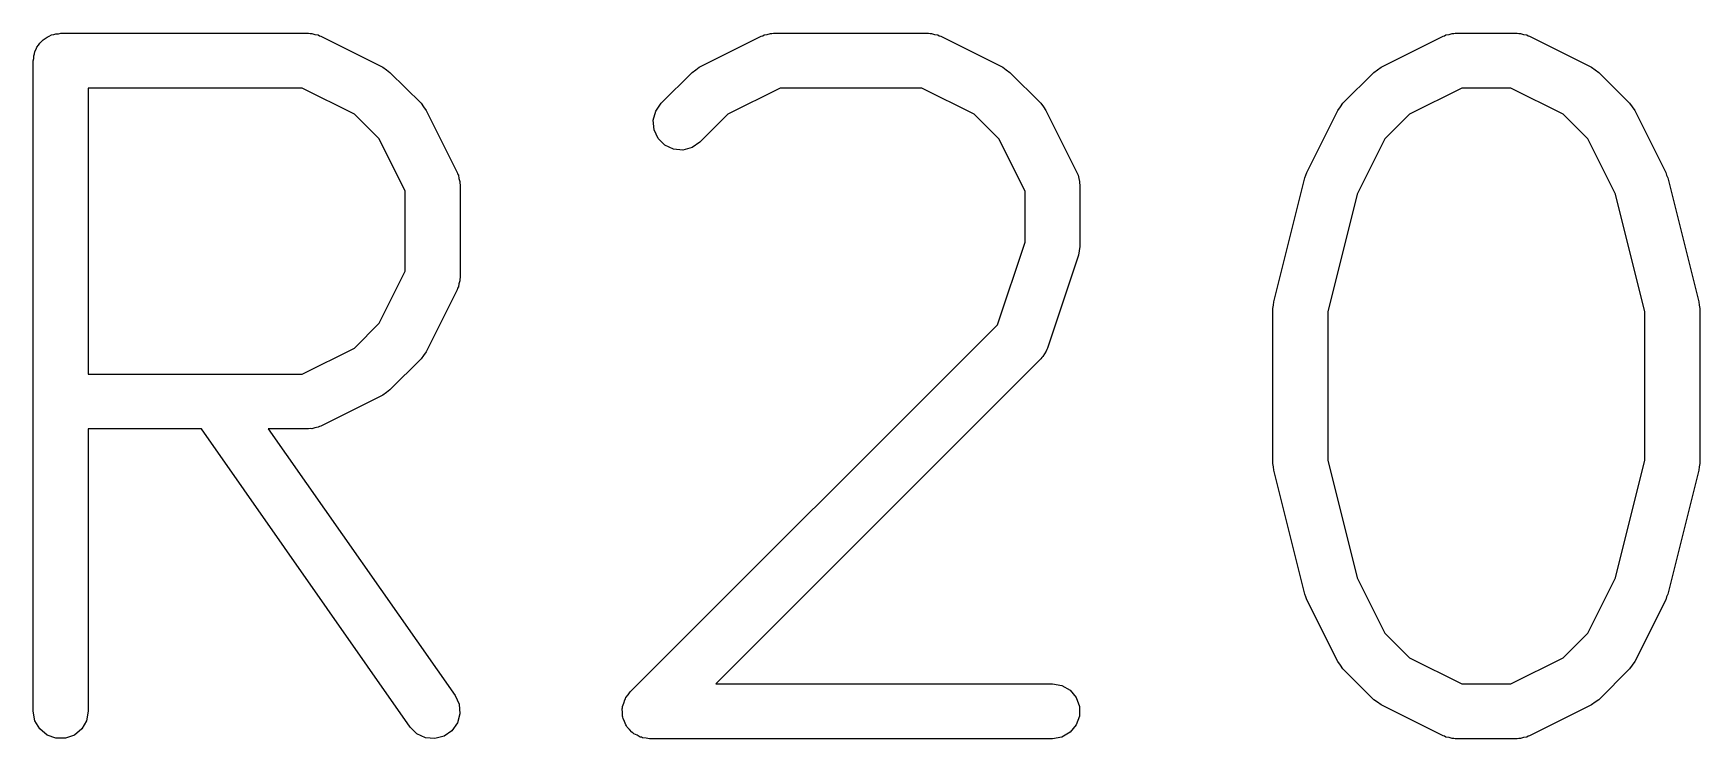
# Model space of a CAD drawing. Extents: x -2.2 to 89.1, y -78.6 to 9.2.
# Drawn here: x 42.371 to 45.461, y -21.628 to -20.32 of the extents above; entities that cross this region are included whole.
import ezdxf

# ---------------------------------------------------------------- set-up
doc = ezdxf.new("R2010")
doc.units = 0
doc.header["$MEASUREMENT"] = 0
doc.layers.add('BLACK', color=7, linetype='CONTINUOUS')

msp = doc.modelspace()

# ---------------------------------------------------------------- linework, layer by layer
at = {"layer": 'Black'}
for p, q in [((42.3969, -20.3271), (42.401, -20.3255)), ((42.401, -20.3255), (42.4049, -20.3233)), ((42.4049, -20.3233), (42.4093, -20.3225)), ((42.4093, -20.3225), (42.4134, -20.321)), ((42.4134, -20.321), (42.4179, -20.321)), ((42.4179, -20.321), (42.4223, -20.3202)), ((42.4223, -20.3202), (42.8819, -20.3202)), ((42.8819, -20.3202), (42.8848, -20.3208)), ((42.8848, -20.3208), (42.8877, -20.3206)), ((42.8877, -20.3206), (42.8934, -20.3223)), ((42.8934, -20.3223), (42.8993, -20.3233)), ((42.8993, -20.3233), (42.9018, -20.3248)), ((42.9018, -20.3248), (42.9046, -20.3256)), ((42.9046, -20.3256), (43.0195, -20.3831)), ((43.606, -20.3831), (43.7209, -20.3256)), ((43.7209, -20.3256), (43.7238, -20.3248)), ((43.7238, -20.3248), (43.7263, -20.3233)), ((43.7263, -20.3233), (43.7322, -20.3223)), ((43.7322, -20.3223), (43.7379, -20.3206)), ((43.7379, -20.3206), (43.7408, -20.3208)), ((43.7408, -20.3208), (43.7437, -20.3202)), ((43.7437, -20.3202), (44.0309, -20.3202)), ((44.0309, -20.3202), (44.0338, -20.3208)), ((44.0338, -20.3208), (44.0367, -20.3206)), ((44.0367, -20.3206), (44.0424, -20.3223)), ((44.0424, -20.3223), (44.0483, -20.3233)), ((44.0483, -20.3233), (44.0508, -20.3248)), ((44.0508, -20.3248), (44.0536, -20.3256)), ((44.0536, -20.3256), (44.1686, -20.3831)), ((44.87, -20.3831), (44.9849, -20.3256)), ((44.9849, -20.3256), (44.9877, -20.3248)), ((44.9877, -20.3248), (44.9902, -20.3233)), ((44.9902, -20.3233), (44.9961, -20.3223)), ((44.9961, -20.3223), (45.0018, -20.3206)), ((45.0018, -20.3206), (45.0047, -20.3208)), ((45.0047, -20.3208), (45.0076, -20.3202)), ((45.0076, -20.3202), (45.1225, -20.3202)), ((45.1225, -20.3202), (45.1254, -20.3208)), ((45.1254, -20.3208), (45.1283, -20.3206)), ((45.1283, -20.3206), (45.134, -20.3223)), ((45.134, -20.3223), (45.1399, -20.3233)), ((45.1399, -20.3233), (45.1424, -20.3248)), ((45.1424, -20.3248), (45.1452, -20.3256)), ((45.1452, -20.3256), (45.2601, -20.3831)), ((42.3738, -20.3581), (42.3745, -20.3537)), ((42.3745, -20.3537), (42.3767, -20.3498)), ((42.3767, -20.3498), (42.3783, -20.3456)), ((42.3783, -20.3456), (42.3811, -20.3422)), ((42.3811, -20.3422), (42.3833, -20.3384)), ((42.3833, -20.3384), (42.3868, -20.3355)), ((42.3868, -20.3355), (42.3896, -20.3321)), ((42.3896, -20.3321), (42.3935, -20.3299)), ((42.3935, -20.3299), (42.3969, -20.3271)), ((42.3715, -20.371), (42.3722, -20.3667)), ((42.3715, -21.5775), (42.3715, -20.371)), ((42.3722, -20.3622), (42.3738, -20.3581)), ((42.3722, -20.3667), (42.3722, -20.3622)), ((43.0195, -20.3831), (43.026, -20.3879)), ((43.026, -20.3879), (43.0327, -20.3926)), ((43.5928, -20.3926), (43.5995, -20.3879)), ((43.5995, -20.3879), (43.606, -20.3831)), ((44.1686, -20.3831), (44.1751, -20.3879)), ((44.1751, -20.3879), (44.1818, -20.3926)), ((44.8568, -20.3926), (44.8635, -20.3879)), ((44.8635, -20.3879), (44.87, -20.3831)), ((45.2601, -20.3831), (45.2667, -20.3879)), ((45.2667, -20.3879), (45.2734, -20.3926)), ((43.0327, -20.3926), (43.0902, -20.45)), ((43.5354, -20.45), (43.5928, -20.3926)), ((44.1818, -20.3926), (44.2392, -20.45)), ((44.7993, -20.45), (44.8568, -20.3926)), ((45.2734, -20.3926), (45.3308, -20.45)), ((42.4731, -20.4218), (42.4731, -20.9522)), ((42.8699, -20.4218), (42.4731, -20.4218)), ((42.9667, -20.4703), (42.8699, -20.4218)), ((43.7557, -20.4218), (43.6589, -20.4703)), ((44.0189, -20.4218), (43.7557, -20.4218)), ((44.1157, -20.4703), (44.0189, -20.4218)), ((45.0196, -20.4218), (44.9228, -20.4703)), ((45.1105, -20.4218), (45.0196, -20.4218)), ((45.2073, -20.4703), (45.1105, -20.4218)), ((43.0125, -20.516), (42.9667, -20.4703)), ((43.0902, -20.45), (43.0948, -20.4567)), ((43.0948, -20.4567), (43.0997, -20.4632)), ((43.0997, -20.4632), (43.1571, -20.5781)), ((43.5207, -20.4815), (43.5253, -20.4645)), ((43.5253, -20.4645), (43.5354, -20.45)), ((43.6589, -20.4703), (43.6072, -20.5219)), ((44.1615, -20.516), (44.1157, -20.4703)), ((44.2392, -20.45), (44.2439, -20.4567)), ((44.2439, -20.4567), (44.2487, -20.4632)), ((44.2487, -20.4632), (44.3062, -20.5781)), ((44.7324, -20.5781), (44.7898, -20.4632)), ((44.7898, -20.4632), (44.7947, -20.4567)), ((44.7947, -20.4567), (44.7993, -20.45)), ((44.9228, -20.4703), (44.877, -20.516)), ((45.2531, -20.516), (45.2073, -20.4703)), ((45.3308, -20.45), (45.3355, -20.4567)), ((45.3355, -20.4567), (45.3403, -20.4632)), ((45.3403, -20.4632), (45.3978, -20.5781)), ((43.5222, -20.4991), (43.5207, -20.4815)), ((43.5297, -20.5151), (43.5222, -20.4991)), ((43.0609, -20.6128), (43.0125, -20.516)), ((43.5422, -20.5276), (43.5297, -20.5151)), ((43.5582, -20.535), (43.5422, -20.5276)), ((43.5757, -20.5366), (43.5582, -20.535)), ((43.5928, -20.532), (43.5757, -20.5366)), ((43.6072, -20.5219), (43.5928, -20.532)), ((44.2099, -20.6128), (44.1615, -20.516)), ((44.877, -20.516), (44.8257, -20.6186)), ((45.3044, -20.6186), (45.2531, -20.516)), ((43.1571, -20.5781), (43.158, -20.5809)), ((43.158, -20.5809), (43.1594, -20.5835)), ((43.1594, -20.5835), (43.1605, -20.5893)), ((43.1605, -20.5893), (43.1622, -20.595)), ((43.1622, -20.595), (43.162, -20.598)), ((43.162, -20.598), (43.1625, -20.6009)), ((43.1625, -20.6009), (43.1625, -20.7732)), ((44.3062, -20.5781), (44.307, -20.5809)), ((44.307, -20.5809), (44.3085, -20.5835)), ((44.3085, -20.5835), (44.3095, -20.5893)), ((44.3095, -20.5893), (44.3112, -20.595)), ((44.3112, -20.595), (44.311, -20.598)), ((44.311, -20.598), (44.3115, -20.6009)), ((44.3115, -20.6009), (44.3115, -20.7158)), ((44.6711, -20.8183), (44.7285, -20.5885)), ((44.7285, -20.5885), (44.7308, -20.5835)), ((44.7308, -20.5835), (44.7324, -20.5781)), ((45.3978, -20.5781), (45.3994, -20.5835)), ((45.3994, -20.5835), (45.4016, -20.5885)), ((45.4016, -20.5885), (45.4591, -20.8183)), ((43.0609, -20.7612), (43.0609, -20.6128)), ((44.2099, -20.7075), (44.2099, -20.6128)), ((44.8257, -20.6186), (44.7712, -20.8369)), ((45.359, -20.8369), (45.3044, -20.6186)), ((44.1589, -20.8607), (44.2099, -20.7075)), ((44.3101, -20.7238), (44.3089, -20.7318)), ((44.3115, -20.7158), (44.3101, -20.7238)), ((44.3089, -20.7318), (44.2515, -20.9042)), ((43.0125, -20.858), (43.0609, -20.7612)), ((43.1605, -20.7847), (43.1594, -20.7906)), ((43.1622, -20.779), (43.1605, -20.7847)), ((43.1625, -20.7732), (43.162, -20.7761)), ((43.162, -20.7761), (43.1622, -20.779)), ((43.1571, -20.7959), (43.0997, -20.9108)), ((43.158, -20.7931), (43.1571, -20.7959)), ((43.1594, -20.7906), (43.158, -20.7931)), ((44.6706, -20.8245), (44.6711, -20.8183)), ((45.4591, -20.8183), (45.4595, -20.8245)), ((44.6696, -20.8307), (44.6706, -20.8245)), ((44.6696, -21.1179), (44.6696, -20.8307)), ((44.7712, -20.8369), (44.7712, -21.1117)), ((45.359, -21.1117), (45.359, -20.8369)), ((45.4595, -20.8245), (45.4606, -20.8307)), ((45.4606, -20.8307), (45.4606, -21.1179)), ((42.9667, -20.9038), (43.0125, -20.858)), ((43.4779, -21.5416), (44.1589, -20.8607)), ((42.8699, -20.9522), (42.9667, -20.9038)), ((43.0997, -20.9108), (43.0948, -20.9174)), ((44.2493, -20.9096), (44.2459, -20.9145)), ((44.2501, -20.9068), (44.2493, -20.9096)), ((44.2515, -20.9042), (44.2501, -20.9068)), ((43.0902, -20.924), (43.0327, -20.9815)), ((43.0948, -20.9174), (43.0902, -20.924)), ((44.2392, -20.924), (43.6365, -21.5267)), ((44.2409, -20.9216), (44.2392, -20.924)), ((44.2431, -20.9197), (44.2409, -20.9216)), ((44.2459, -20.9145), (44.2431, -20.9197)), ((42.4731, -20.9522), (42.8699, -20.9522)), ((43.0195, -20.991), (42.9046, -21.0485)), ((43.0261, -20.9861), (43.0195, -20.991)), ((43.0327, -20.9815), (43.0261, -20.9861)), ((42.6831, -21.0538), (42.4731, -21.0538)), ((42.4731, -21.0538), (42.4731, -21.5775)), ((43.0701, -21.6067), (42.6831, -21.0538)), ((42.8819, -21.0538), (42.8071, -21.0538)), ((42.8071, -21.0538), (43.1533, -21.5484)), ((42.8848, -21.0533), (42.8819, -21.0538)), ((42.8877, -21.0535), (42.8848, -21.0533)), ((42.8934, -21.0518), (42.8877, -21.0535)), ((42.8993, -21.0508), (42.8934, -21.0518)), ((42.9018, -21.0493), (42.8993, -21.0508)), ((42.9046, -21.0485), (42.9018, -21.0493)), ((44.6706, -21.1241), (44.6696, -21.1179)), ((44.6711, -21.1303), (44.6706, -21.1241)), ((44.7712, -21.1117), (44.8257, -21.33)), ((45.3044, -21.33), (45.359, -21.1117)), ((45.4595, -21.1241), (45.4591, -21.1302)), ((45.4606, -21.1179), (45.4595, -21.1241)), ((44.7285, -21.3601), (44.6711, -21.1303)), ((45.4591, -21.1302), (45.4016, -21.3601)), ((44.8257, -21.33), (44.877, -21.4326)), ((45.2531, -21.4326), (45.3044, -21.33)), ((44.7308, -21.3651), (44.7285, -21.3601)), ((44.7324, -21.3705), (44.7308, -21.3651)), ((44.7898, -21.4854), (44.7324, -21.3705)), ((45.3978, -21.3705), (45.3403, -21.4854)), ((45.3994, -21.3651), (45.3978, -21.3705)), ((45.4016, -21.3601), (45.3994, -21.3651)), ((44.877, -21.4326), (44.9228, -21.4783)), ((45.2073, -21.4783), (45.2531, -21.4326)), ((44.7947, -21.4919), (44.7898, -21.4854)), ((44.7993, -21.4986), (44.7947, -21.4919)), ((44.8568, -21.556), (44.7993, -21.4986)), ((44.9228, -21.4783), (45.0196, -21.5267)), ((45.1105, -21.5267), (45.2073, -21.4783)), ((45.3308, -21.4986), (45.2734, -21.556)), ((45.3355, -21.4919), (45.3308, -21.4986)), ((45.3403, -21.4854), (45.3355, -21.4919)), ((43.6365, -21.5267), (44.2607, -21.5267)), ((44.2607, -21.5267), (44.2781, -21.5298)), ((44.2781, -21.5298), (44.2934, -21.5386)), ((45.0196, -21.5267), (45.1105, -21.5267)), ((43.1533, -21.5484), (43.1608, -21.5644)), ((43.4661, -21.5625), (43.4678, -21.5561)), ((43.4678, -21.5561), (43.4691, -21.5543)), ((43.4691, -21.5543), (43.4699, -21.5521)), ((43.4699, -21.5521), (43.4741, -21.5471)), ((43.4741, -21.5471), (43.4779, -21.5416)), ((44.2934, -21.5386), (44.3047, -21.5521)), ((44.3047, -21.5521), (44.3108, -21.5687)), ((44.8635, -21.5607), (44.8568, -21.556)), ((44.87, -21.5655), (44.8635, -21.5607)), ((45.2667, -21.5607), (45.2601, -21.5655)), ((45.2734, -21.556), (45.2667, -21.5607)), ((42.3745, -21.5949), (42.3715, -21.5775)), ((42.4731, -21.5775), (42.47, -21.5949)), ((43.1623, -21.582), (43.1577, -21.599)), ((43.1608, -21.5644), (43.1623, -21.582)), ((43.4632, -21.5731), (43.4638, -21.571)), ((43.4638, -21.5797), (43.4632, -21.5731)), ((43.4638, -21.5687), (43.4661, -21.5625)), ((43.4638, -21.571), (43.4638, -21.5687)), ((43.4638, -21.5864), (43.4638, -21.5797)), ((43.4646, -21.5885), (43.4638, -21.5864)), ((43.4648, -21.5907), (43.4646, -21.5885)), ((43.4676, -21.5967), (43.4648, -21.5907)), ((44.3108, -21.5864), (44.3047, -21.6029)), ((44.3108, -21.5687), (44.3108, -21.5864)), ((44.9849, -21.623), (44.87, -21.5655)), ((45.2601, -21.5655), (45.1452, -21.623)), ((42.3833, -21.6102), (42.3745, -21.5949)), ((42.3969, -21.6215), (42.3833, -21.6102)), ((42.4134, -21.6276), (42.3969, -21.6215)), ((42.4477, -21.6215), (42.4311, -21.6276)), ((42.4612, -21.6102), (42.4477, -21.6215)), ((42.47, -21.5949), (42.4612, -21.6102)), ((43.0825, -21.6192), (43.0701, -21.6067)), ((43.0985, -21.6266), (43.0825, -21.6192)), ((43.1332, -21.6236), (43.1161, -21.6282)), ((43.1476, -21.6135), (43.1332, -21.6236)), ((43.1577, -21.599), (43.1476, -21.6135)), ((43.4699, -21.6029), (43.4676, -21.5967)), ((43.4713, -21.6047), (43.4699, -21.6029)), ((43.4722, -21.6067), (43.4713, -21.6047)), ((43.4769, -21.6114), (43.4722, -21.6067)), ((43.4812, -21.6165), (43.4769, -21.6114)), ((43.4831, -21.6176), (43.4812, -21.6165)), ((43.4847, -21.6192), (43.4831, -21.6176)), ((43.4907, -21.622), (43.4847, -21.6192)), ((43.4965, -21.6253), (43.4907, -21.622)), ((44.2934, -21.6165), (44.2781, -21.6253)), ((44.3047, -21.6029), (44.2934, -21.6165)), ((44.9877, -21.6238), (44.9849, -21.623)), ((45.1452, -21.623), (45.1424, -21.6238)), ((42.4311, -21.6276), (42.4134, -21.6276)), ((43.1161, -21.6282), (43.0985, -21.6266)), ((43.4987, -21.6257), (43.4965, -21.6253)), ((43.5007, -21.6266), (43.4987, -21.6257)), ((43.5073, -21.6272), (43.5007, -21.6266)), ((43.5139, -21.6283), (43.5073, -21.6272)), ((44.2607, -21.6283), (43.5139, -21.6283)), ((44.2781, -21.6253), (44.2607, -21.6283)), ((44.9902, -21.6253), (44.9877, -21.6238)), ((44.9961, -21.6263), (44.9902, -21.6253)), ((45.0018, -21.628), (44.9961, -21.6263)), ((45.0047, -21.6278), (45.0018, -21.628)), ((45.0076, -21.6283), (45.0047, -21.6278)), ((45.1225, -21.6283), (45.0076, -21.6283)), ((45.1254, -21.6278), (45.1225, -21.6283)), ((45.1283, -21.628), (45.1254, -21.6278)), ((45.134, -21.6263), (45.1283, -21.628)), ((45.1399, -21.6253), (45.134, -21.6263)), ((45.1424, -21.6238), (45.1399, -21.6253))]:
    msp.add_line(p, q, dxfattribs=at)

doc.saveas('drawing.dxf')
